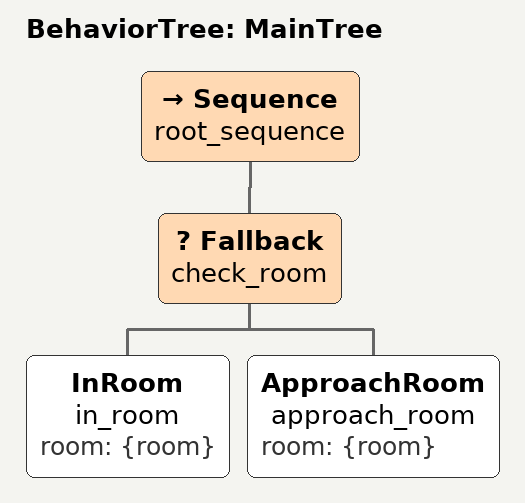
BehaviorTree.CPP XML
<root main_tree_to_execute = "MainTree" >
     <BehaviorTree ID="MainTree">
        <Sequence name="root_sequence">
            <Fallback name="check_room">
                <InRoom         name="in_room"        room="{room}"/>
                <ApproachRoom   name="approach_room"  room="{room}"/>
            </Fallback>
        </Sequence>
     </BehaviorTree>
 </root>
